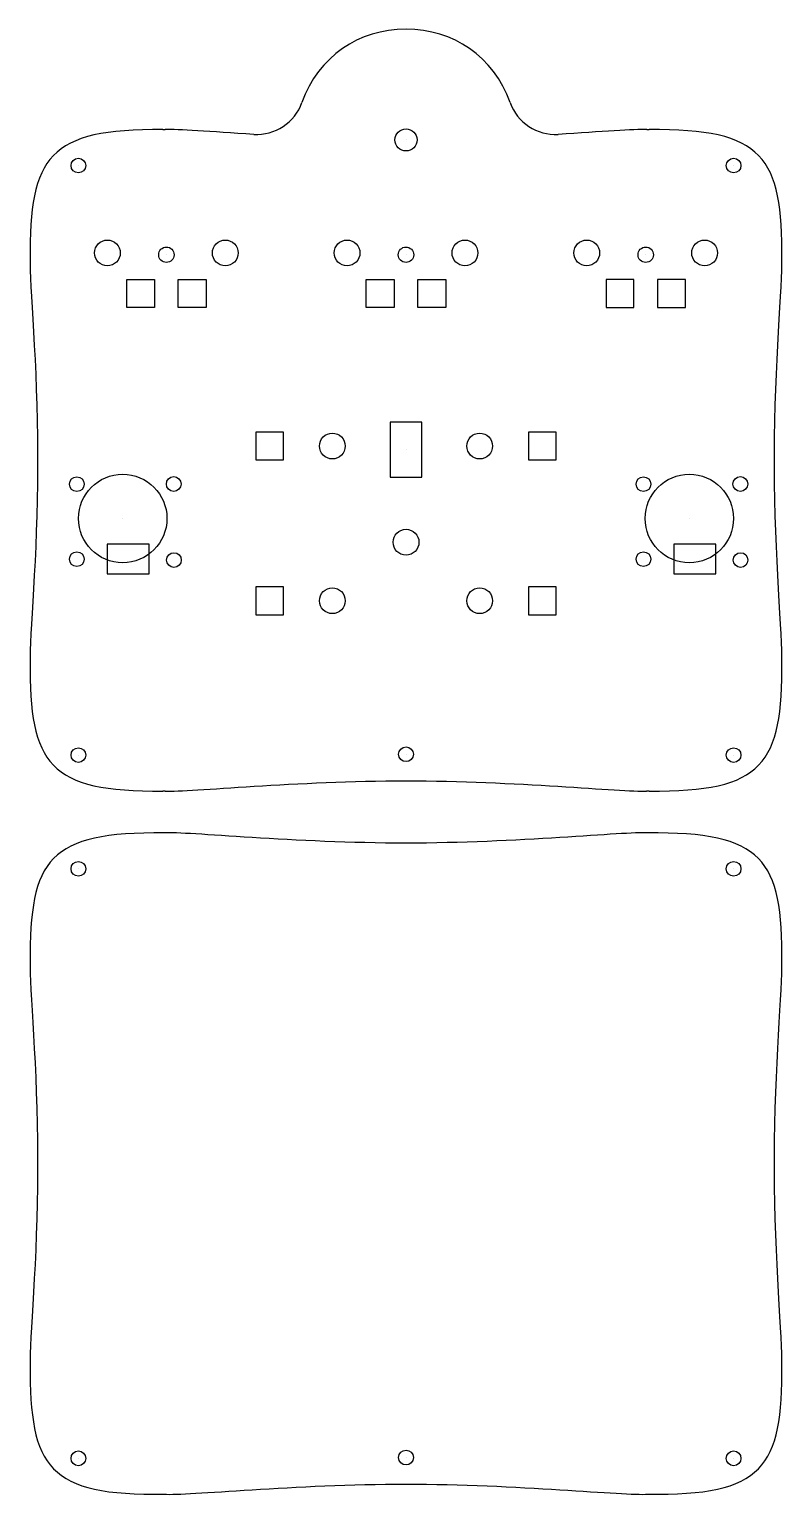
# Model space of a CAD drawing. Extents: x 1.5 to 9.5, y -12.1 to 3.6.
import ezdxf

# ---------------------------------------------------------------- set-up
doc = ezdxf.new("R2010")
doc.units = 0
doc.layers.add('LAYER_1', color=7, linetype='CONTINUOUS')

# ---------------------------------------------------------------- blocks, each defined once
blk = doc.blocks.new('BLOCK_2')
at = {"layer": 'LAYER_1', "color": 7}
blk.add_open_spline([(5.62, 2.391), (5.62, 2.456), (5.567, 2.509), (5.502, 2.509), (5.437, 2.509), (5.384, 2.456), (5.384, 2.391), (5.384, 2.326), (5.437, 2.273), (5.502, 2.273), (5.567, 2.273), (5.62, 2.326), (5.62, 2.391), (5.62, 2.391), (5.62, 2.391), (5.62, 2.391)], degree=3, knots=[0, 0, 0, 0, 1, 1, 1, 2, 2, 2, 3, 3, 3, 4, 4, 4, 5, 5, 5, 5], dxfattribs=at)
blk = doc.blocks.new('BLOCK_3')
at = {"layer": 'LAYER_1', "color": 7}
blk.add_lwpolyline([(5.502, 2.391), (5.502, 2.391)], dxfattribs=at)
blk = doc.blocks.new('BLOCK_4')
at = {"layer": 'LAYER_1', "color": 7}
blk.add_lwpolyline([(8.529, -1.654), (8.529, -1.654)], dxfattribs=at)
blk = doc.blocks.new('BLOCK_5')
at = {"layer": 'LAYER_1', "color": 7}
blk.add_lwpolyline([(2.475, -1.654), (2.475, -1.654)], dxfattribs=at)
blk = doc.blocks.new('BLOCK_6')
at = {"layer": 'LAYER_1', "color": 7}
blk.add_lwpolyline([(5.502, -0.919), (5.502, -0.919)], dxfattribs=at)
blk = doc.blocks.new('BLOCK_7')
at = {"layer": 'LAYER_1', "color": 7}
blk.add_open_spline([(3.875, 2.45), (4.103, 2.436), (4.313, 2.574), (4.39, 2.789)], degree=3, dxfattribs=at)
blk = doc.blocks.new('BLOCK_8')
at = {"layer": 'LAYER_1', "color": 7}
blk.add_open_spline([(3.875, 2.45), (3.411, 2.479), (3.059, 2.506), (2.93, 2.5)], degree=3, dxfattribs=at)
blk = doc.blocks.new('BLOCK_9')
at = {"layer": 'LAYER_1', "color": 7}
blk.add_open_spline([(2.904, 2.5), (2.913, 2.5), (2.921, 2.5), (2.93, 2.5)], degree=3, dxfattribs=at)
blk = doc.blocks.new('BLOCK_10')
at = {"layer": 'LAYER_1', "color": 7}
blk.add_open_spline([(2.904, 2.5), (1.683, 2.512), (1.477, 2.214), (1.486, 1.109)], degree=3, dxfattribs=at)
blk = doc.blocks.new('BLOCK_11')
at = {"layer": 'LAYER_1', "color": 7}
blk.add_open_spline([(1.486, 1.109), (1.477, 0.886), (1.565, -0.034), (1.565, -0.954), (1.565, -0.98), (1.565, -1.007), (1.565, -1.033)], degree=3, knots=[0, 0, 0, 0, 1, 1, 1, 2, 2, 2, 2], dxfattribs=at)
blk = doc.blocks.new('BLOCK_12')
at = {"layer": 'LAYER_1', "color": 7}
blk.add_open_spline([(1.565, -1.033), (1.565, -1.059), (1.565, -1.085), (1.565, -1.112), (1.565, -2.032), (1.477, -2.952), (1.486, -3.175)], degree=3, knots=[0, 0, 0, 0, 1, 1, 1, 2, 2, 2, 2], dxfattribs=at)
blk = doc.blocks.new('BLOCK_13')
at = {"layer": 'LAYER_1', "color": 7}
blk.add_open_spline([(1.486, -3.175), (1.477, -4.28), (1.683, -4.578), (2.904, -4.566)], degree=3, dxfattribs=at)
blk = doc.blocks.new('BLOCK_14')
at = {"layer": 'LAYER_1', "color": 7}
blk.add_open_spline([(2.93, -4.566), (2.921, -4.566), (2.913, -4.566), (2.904, -4.566)], degree=3, dxfattribs=at)
blk = doc.blocks.new('BLOCK_15')
at = {"layer": 'LAYER_1', "color": 7}
blk.add_open_spline([(2.93, -4.566), (3.188, -4.577), (4.345, -4.457), (5.502, -4.457), (6.659, -4.457), (7.815, -4.577), (8.073, -4.566)], degree=3, knots=[0, 0, 0, 0, 1, 1, 1, 2, 2, 2, 2], dxfattribs=at)
blk = doc.blocks.new('BLOCK_16')
at = {"layer": 'LAYER_1', "color": 7}
blk.add_open_spline([(8.1, -4.566), (8.091, -4.566), (8.082, -4.566), (8.073, -4.566)], degree=3, dxfattribs=at)
blk = doc.blocks.new('BLOCK_17')
at = {"layer": 'LAYER_1', "color": 7}
blk.add_open_spline([(8.1, -4.566), (9.321, -4.578), (9.527, -4.28), (9.518, -3.175)], degree=3, dxfattribs=at)
blk = doc.blocks.new('BLOCK_18')
at = {"layer": 'LAYER_1', "color": 7}
blk.add_open_spline([(9.518, -3.175), (9.527, -2.952), (9.439, -2.032), (9.439, -1.112), (9.439, -1.085), (9.439, -1.059), (9.439, -1.033)], degree=3, knots=[0, 0, 0, 0, 1, 1, 1, 2, 2, 2, 2], dxfattribs=at)
blk = doc.blocks.new('BLOCK_19')
at = {"layer": 'LAYER_1', "color": 7}
blk.add_open_spline([(9.439, -1.033), (9.439, -1.007), (9.439, -0.98), (9.439, -0.954), (9.439, -0.034), (9.527, 0.886), (9.518, 1.109)], degree=3, knots=[0, 0, 0, 0, 1, 1, 1, 2, 2, 2, 2], dxfattribs=at)
blk = doc.blocks.new('BLOCK_20')
at = {"layer": 'LAYER_1', "color": 7}
blk.add_open_spline([(9.518, 1.109), (9.527, 2.214), (9.321, 2.512), (8.1, 2.5)], degree=3, dxfattribs=at)
blk = doc.blocks.new('BLOCK_21')
at = {"layer": 'LAYER_1', "color": 7}
blk.add_open_spline([(8.074, 2.5), (8.082, 2.5), (8.091, 2.5), (8.1, 2.5)], degree=3, dxfattribs=at)
blk = doc.blocks.new('BLOCK_22')
at = {"layer": 'LAYER_1', "color": 7}
blk.add_open_spline([(8.074, 2.5), (7.945, 2.506), (7.593, 2.479), (7.128, 2.45)], degree=3, dxfattribs=at)
blk = doc.blocks.new('BLOCK_23')
at = {"layer": 'LAYER_1', "color": 7}
blk.add_open_spline([(6.614, 2.789), (6.691, 2.574), (6.9, 2.436), (7.128, 2.45)], degree=3, dxfattribs=at)
blk = doc.blocks.new('BLOCK_24')
at = {"layer": 'LAYER_1', "color": 7}
blk.add_open_spline([(6.614, 2.789), (6.437, 3.284), (6.008, 3.572), (5.502, 3.572), (4.996, 3.572), (4.567, 3.284), (4.39, 2.789)], degree=3, knots=[0, 0, 0, 0, 1, 1, 1, 2, 2, 2, 2], dxfattribs=at)
blk = doc.blocks.new('BLOCK_25')
at = {"layer": 'LAYER_1', "color": 7}
blk.add_open_spline([(5.581, -11.687), (5.581, -11.643), (5.545, -11.608), (5.502, -11.608), (5.458, -11.608), (5.423, -11.643), (5.423, -11.687), (5.423, -11.73), (5.458, -11.766), (5.502, -11.766), (5.545, -11.766), (5.581, -11.73), (5.581, -11.687), (5.581, -11.687), (5.581, -11.687), (5.581, -11.687)], degree=3, knots=[0, 0, 0, 0, 1, 1, 1, 2, 2, 2, 3, 3, 3, 4, 4, 4, 5, 5, 5, 5], dxfattribs=at)
blk = doc.blocks.new('BLOCK_26')
at = {"layer": 'LAYER_1', "color": 7}
blk.add_open_spline([(2.08, -11.696), (2.08, -11.653), (2.045, -11.617), (2.001, -11.617), (1.958, -11.617), (1.923, -11.653), (1.923, -11.696), (1.923, -11.74), (1.958, -11.775), (2.001, -11.775), (2.045, -11.775), (2.08, -11.74), (2.08, -11.696), (2.08, -11.696), (2.08, -11.696), (2.08, -11.696)], degree=3, knots=[0, 0, 0, 0, 1, 1, 1, 2, 2, 2, 3, 3, 3, 4, 4, 4, 5, 5, 5, 5], dxfattribs=at)
blk = doc.blocks.new('BLOCK_27')
at = {"layer": 'LAYER_1', "color": 7}
blk.add_open_spline([(9.081, -11.696), (9.081, -11.653), (9.046, -11.617), (9.002, -11.617), (8.959, -11.617), (8.924, -11.653), (8.924, -11.696), (8.924, -11.74), (8.959, -11.775), (9.002, -11.775), (9.046, -11.775), (9.081, -11.74), (9.081, -11.696), (9.081, -11.696), (9.081, -11.696), (9.081, -11.696)], degree=3, knots=[0, 0, 0, 0, 1, 1, 1, 2, 2, 2, 3, 3, 3, 4, 4, 4, 5, 5, 5, 5], dxfattribs=at)
blk = doc.blocks.new('BLOCK_28')
at = {"layer": 'LAYER_1', "color": 7}
blk.add_open_spline([(9.081, -5.397), (9.081, -5.354), (9.046, -5.319), (9.002, -5.319), (8.959, -5.319), (8.924, -5.354), (8.924, -5.397), (8.924, -5.441), (8.959, -5.476), (9.002, -5.476), (9.046, -5.476), (9.081, -5.441), (9.081, -5.397), (9.081, -5.397), (9.081, -5.397), (9.081, -5.397)], degree=3, knots=[0, 0, 0, 0, 1, 1, 1, 2, 2, 2, 3, 3, 3, 4, 4, 4, 5, 5, 5, 5], dxfattribs=at)
blk = doc.blocks.new('BLOCK_29')
at = {"layer": 'LAYER_1', "color": 7}
blk.add_open_spline([(2.08, -5.397), (2.08, -5.354), (2.045, -5.319), (2.001, -5.319), (1.958, -5.319), (1.923, -5.354), (1.923, -5.397), (1.923, -5.441), (1.958, -5.476), (2.001, -5.476), (2.045, -5.476), (2.08, -5.441), (2.08, -5.397), (2.08, -5.397), (2.08, -5.397), (2.08, -5.397)], degree=3, knots=[0, 0, 0, 0, 1, 1, 1, 2, 2, 2, 3, 3, 3, 4, 4, 4, 5, 5, 5, 5], dxfattribs=at)
blk = doc.blocks.new('BLOCK_30')
at = {"layer": 'LAYER_1', "color": 7}
blk.add_open_spline([(5.502, -5.123), (4.328, -5.123), (3.154, -4.999), (2.919, -5.014), (1.685, -4.999), (1.477, -5.292), (1.486, -6.404), (1.477, -6.627), (1.565, -7.548), (1.565, -8.468), (1.565, -8.494), (1.565, -8.521), (1.565, -8.547)], degree=3, knots=[0, 0, 0, 0, 1, 1, 1, 2, 2, 2, 3, 3, 3, 4, 4, 4, 4], dxfattribs=at)
blk = doc.blocks.new('BLOCK_31')
at = {"layer": 'LAYER_1', "color": 7}
blk.add_open_spline([(1.565, -8.547), (1.565, -8.573), (1.565, -8.599), (1.565, -8.625), (1.565, -9.546), (1.477, -10.466), (1.486, -10.689), (1.477, -11.801), (1.685, -12.095), (2.919, -12.079), (3.154, -12.095), (4.328, -11.971), (5.502, -11.971)], degree=3, knots=[0, 0, 0, 0, 1, 1, 1, 2, 2, 2, 3, 3, 3, 4, 4, 4, 4], dxfattribs=at)
blk = doc.blocks.new('BLOCK_32')
at = {"layer": 'LAYER_1', "color": 7}
blk.add_open_spline([(5.502, -11.971), (6.676, -11.971), (7.85, -12.095), (8.084, -12.079), (9.318, -12.095), (9.527, -11.801), (9.518, -10.689), (9.527, -10.466), (9.439, -9.546), (9.439, -8.625), (9.439, -8.599), (9.439, -8.573), (9.439, -8.547)], degree=3, knots=[0, 0, 0, 0, 1, 1, 1, 2, 2, 2, 3, 3, 3, 4, 4, 4, 4], dxfattribs=at)
blk = doc.blocks.new('BLOCK_33')
at = {"layer": 'LAYER_1', "color": 7}
blk.add_open_spline([(9.439, -8.547), (9.439, -8.521), (9.439, -8.494), (9.439, -8.468), (9.439, -7.548), (9.527, -6.627), (9.518, -6.404), (9.527, -5.292), (9.318, -4.999), (8.084, -5.014), (7.85, -4.999), (6.676, -5.123), (5.502, -5.123)], degree=3, knots=[0, 0, 0, 0, 1, 1, 1, 2, 2, 2, 3, 3, 3, 4, 4, 4, 4], dxfattribs=at)
blk = doc.blocks.new('BLOCK_34')
at = {"layer": 'LAYER_1', "color": 7}
blk.add_open_spline([(2.08, 2.116), (2.08, 2.16), (2.045, 2.195), (2.001, 2.195), (1.958, 2.195), (1.923, 2.16), (1.923, 2.116), (1.923, 2.073), (1.958, 2.038), (2.001, 2.038), (2.045, 2.038), (2.08, 2.073), (2.08, 2.116), (2.08, 2.116), (2.08, 2.116), (2.08, 2.116)], degree=3, knots=[0, 0, 0, 0, 1, 1, 1, 2, 2, 2, 3, 3, 3, 4, 4, 4, 5, 5, 5, 5], dxfattribs=at)
blk = doc.blocks.new('BLOCK_35')
at = {"layer": 'LAYER_1', "color": 7}
blk.add_open_spline([(9.081, 2.116), (9.081, 2.16), (9.046, 2.195), (9.002, 2.195), (8.959, 2.195), (8.924, 2.16), (8.924, 2.116), (8.924, 2.073), (8.959, 2.038), (9.002, 2.038), (9.046, 2.038), (9.081, 2.073), (9.081, 2.116), (9.081, 2.116), (9.081, 2.116), (9.081, 2.116)], degree=3, knots=[0, 0, 0, 0, 1, 1, 1, 2, 2, 2, 3, 3, 3, 4, 4, 4, 5, 5, 5, 5], dxfattribs=at)
blk = doc.blocks.new('BLOCK_36')
at = {"layer": 'LAYER_1', "color": 7}
blk.add_open_spline([(9.081, -4.182), (9.081, -4.139), (9.046, -4.104), (9.002, -4.104), (8.959, -4.104), (8.924, -4.139), (8.924, -4.182), (8.924, -4.226), (8.959, -4.261), (9.002, -4.261), (9.046, -4.261), (9.081, -4.226), (9.081, -4.182), (9.081, -4.182), (9.081, -4.182), (9.081, -4.182)], degree=3, knots=[0, 0, 0, 0, 1, 1, 1, 2, 2, 2, 3, 3, 3, 4, 4, 4, 5, 5, 5, 5], dxfattribs=at)
blk = doc.blocks.new('BLOCK_37')
at = {"layer": 'LAYER_1', "color": 7}
blk.add_open_spline([(2.08, -4.182), (2.08, -4.139), (2.045, -4.104), (2.001, -4.104), (1.958, -4.104), (1.923, -4.139), (1.923, -4.182), (1.923, -4.226), (1.958, -4.261), (2.001, -4.261), (2.045, -4.261), (2.08, -4.226), (2.08, -4.182), (2.08, -4.182), (2.08, -4.182), (2.08, -4.182)], degree=3, knots=[0, 0, 0, 0, 1, 1, 1, 2, 2, 2, 3, 3, 3, 4, 4, 4, 5, 5, 5, 5], dxfattribs=at)
blk = doc.blocks.new('BLOCK_38')
at = {"layer": 'LAYER_1', "color": 7}
blk.add_open_spline([(5.581, -4.173), (5.581, -4.13), (5.545, -4.094), (5.502, -4.094), (5.458, -4.094), (5.423, -4.13), (5.423, -4.173), (5.423, -4.217), (5.458, -4.252), (5.502, -4.252), (5.545, -4.252), (5.581, -4.217), (5.581, -4.173), (5.581, -4.173), (5.581, -4.173), (5.581, -4.173)], degree=3, knots=[0, 0, 0, 0, 1, 1, 1, 2, 2, 2, 3, 3, 3, 4, 4, 4, 5, 5, 5, 5], dxfattribs=at)
blk = doc.blocks.new('BLOCK_39')
at = {"layer": 'LAYER_1', "color": 7}
blk.add_lwpolyline([(5.502, -11.687), (5.502, -11.687)], dxfattribs=at)
blk = doc.blocks.new('BLOCK_40')
at = {"layer": 'LAYER_1', "color": 7}
blk.add_lwpolyline([(2.001, -11.696), (2.001, -11.696)], dxfattribs=at)
blk = doc.blocks.new('BLOCK_41')
at = {"layer": 'LAYER_1', "color": 7}
blk.add_lwpolyline([(9.002, -11.696), (9.002, -11.696)], dxfattribs=at)
blk = doc.blocks.new('BLOCK_42')
at = {"layer": 'LAYER_1', "color": 7}
blk.add_lwpolyline([(9.002, -5.397), (9.002, -5.397)], dxfattribs=at)
blk = doc.blocks.new('BLOCK_43')
at = {"layer": 'LAYER_1', "color": 7}
blk.add_lwpolyline([(2.001, -5.397), (2.001, -5.397)], dxfattribs=at)
blk = doc.blocks.new('BLOCK_44')
at = {"layer": 'LAYER_1', "color": 7}
blk.add_lwpolyline([(2.001, 2.116), (2.001, 2.116)], dxfattribs=at)
blk = doc.blocks.new('BLOCK_45')
at = {"layer": 'LAYER_1', "color": 7}
blk.add_lwpolyline([(9.002, 2.116), (9.002, 2.116)], dxfattribs=at)
blk = doc.blocks.new('BLOCK_46')
at = {"layer": 'LAYER_1', "color": 7}
blk.add_lwpolyline([(9.002, -4.182), (9.002, -4.182)], dxfattribs=at)
blk = doc.blocks.new('BLOCK_47')
at = {"layer": 'LAYER_1', "color": 7}
blk.add_lwpolyline([(2.001, -4.182), (2.001, -4.182)], dxfattribs=at)
blk = doc.blocks.new('BLOCK_48')
at = {"layer": 'LAYER_1', "color": 7}
blk.add_lwpolyline([(5.502, -4.173), (5.502, -4.173)], dxfattribs=at)
blk = doc.blocks.new('BLOCK_49')
at = {"layer": 'LAYER_1', "color": 7}
blk.add_lwpolyline([(7.639, 0.601), (7.936, 0.601), (7.936, 0.899), (7.639, 0.899), (7.639, 0.601)], dxfattribs=at)
blk = doc.blocks.new('BLOCK_50')
at = {"layer": 'LAYER_1', "color": 7}
blk.add_lwpolyline([(8.19, 0.601), (8.487, 0.601), (8.487, 0.899), (8.19, 0.899), (8.19, 0.601)], dxfattribs=at)
blk = doc.blocks.new('BLOCK_51')
at = {"layer": 'LAYER_1', "color": 7}
blk.add_open_spline([(8.146, 1.163), (8.146, 1.209), (8.109, 1.246), (8.063, 1.246), (8.017, 1.246), (7.981, 1.209), (7.981, 1.163), (7.981, 1.118), (8.017, 1.081), (8.063, 1.081), (8.109, 1.081), (8.146, 1.118), (8.146, 1.163), (8.146, 1.163), (8.146, 1.163), (8.146, 1.163)], degree=3, knots=[0, 0, 0, 0, 1, 1, 1, 2, 2, 2, 3, 3, 3, 4, 4, 4, 5, 5, 5, 5], dxfattribs=at)
blk = doc.blocks.new('BLOCK_52')
at = {"layer": 'LAYER_1', "color": 7}
blk.add_open_spline([(8.831, 1.183), (8.831, 1.259), (8.769, 1.321), (8.693, 1.321), (8.617, 1.321), (8.555, 1.259), (8.555, 1.183), (8.555, 1.107), (8.617, 1.045), (8.693, 1.045), (8.769, 1.045), (8.831, 1.107), (8.831, 1.183), (8.831, 1.183), (8.831, 1.183), (8.831, 1.183)], degree=3, knots=[0, 0, 0, 0, 1, 1, 1, 2, 2, 2, 3, 3, 3, 4, 4, 4, 5, 5, 5, 5], dxfattribs=at)
blk = doc.blocks.new('BLOCK_53')
at = {"layer": 'LAYER_1', "color": 7}
blk.add_open_spline([(7.571, 1.183), (7.571, 1.259), (7.509, 1.321), (7.433, 1.321), (7.357, 1.321), (7.295, 1.259), (7.295, 1.183), (7.295, 1.107), (7.357, 1.045), (7.433, 1.045), (7.509, 1.045), (7.571, 1.107), (7.571, 1.183), (7.571, 1.183), (7.571, 1.183), (7.571, 1.183)], degree=3, knots=[0, 0, 0, 0, 1, 1, 1, 2, 2, 2, 3, 3, 3, 4, 4, 4, 5, 5, 5, 5], dxfattribs=at)
blk = doc.blocks.new('BLOCK_54')
at = {"layer": 'LAYER_1', "color": 7}
blk.add_open_spline([(3.709, 1.183), (3.709, 1.259), (3.647, 1.321), (3.571, 1.321), (3.495, 1.321), (3.433, 1.259), (3.433, 1.183), (3.433, 1.107), (3.495, 1.045), (3.571, 1.045), (3.647, 1.045), (3.709, 1.107), (3.709, 1.183), (3.709, 1.183), (3.709, 1.183), (3.709, 1.183)], degree=3, knots=[0, 0, 0, 0, 1, 1, 1, 2, 2, 2, 3, 3, 3, 4, 4, 4, 5, 5, 5, 5], dxfattribs=at)
blk = doc.blocks.new('BLOCK_55')
at = {"layer": 'LAYER_1', "color": 7}
blk.add_open_spline([(2.449, 1.183), (2.449, 1.259), (2.387, 1.321), (2.311, 1.321), (2.235, 1.321), (2.173, 1.259), (2.173, 1.183), (2.173, 1.107), (2.235, 1.045), (2.311, 1.045), (2.387, 1.045), (2.449, 1.107), (2.449, 1.183), (2.449, 1.183), (2.449, 1.183), (2.449, 1.183)], degree=3, knots=[0, 0, 0, 0, 1, 1, 1, 2, 2, 2, 3, 3, 3, 4, 4, 4, 5, 5, 5, 5], dxfattribs=at)
blk = doc.blocks.new('BLOCK_56')
at = {"layer": 'LAYER_1', "color": 7}
blk.add_open_spline([(3.024, 1.163), (3.024, 1.209), (2.987, 1.246), (2.941, 1.246), (2.896, 1.246), (2.859, 1.209), (2.859, 1.163), (2.859, 1.118), (2.896, 1.081), (2.941, 1.081), (2.987, 1.081), (3.024, 1.118), (3.024, 1.163), (3.024, 1.163), (3.024, 1.163), (3.024, 1.163)], degree=3, knots=[0, 0, 0, 0, 1, 1, 1, 2, 2, 2, 3, 3, 3, 4, 4, 4, 5, 5, 5, 5], dxfattribs=at)
blk = doc.blocks.new('BLOCK_57')
at = {"layer": 'LAYER_1', "color": 7}
blk.add_lwpolyline([(2.814, 0.601), (2.517, 0.601), (2.517, 0.899), (2.814, 0.899), (2.814, 0.601)], dxfattribs=at)
blk = doc.blocks.new('BLOCK_58')
at = {"layer": 'LAYER_1', "color": 7}
blk.add_lwpolyline([(3.366, 0.601), (3.068, 0.601), (3.068, 0.899), (3.366, 0.899), (3.366, 0.601)], dxfattribs=at)
blk = doc.blocks.new('BLOCK_59')
at = {"layer": 'LAYER_1', "color": 7}
blk.add_lwpolyline([(5.375, 0.601), (5.077, 0.601), (5.077, 0.899), (5.375, 0.899), (5.375, 0.601)], dxfattribs=at)
blk = doc.blocks.new('BLOCK_60')
at = {"layer": 'LAYER_1', "color": 7}
blk.add_open_spline([(6.27, 1.183), (6.27, 1.259), (6.208, 1.321), (6.132, 1.321), (6.056, 1.321), (5.994, 1.259), (5.994, 1.183), (5.994, 1.107), (6.056, 1.045), (6.132, 1.045), (6.208, 1.045), (6.27, 1.107), (6.27, 1.183), (6.27, 1.183), (6.27, 1.183), (6.27, 1.183)], degree=3, knots=[0, 0, 0, 0, 1, 1, 1, 2, 2, 2, 3, 3, 3, 4, 4, 4, 5, 5, 5, 5], dxfattribs=at)
blk = doc.blocks.new('BLOCK_61')
at = {"layer": 'LAYER_1', "color": 7}
blk.add_open_spline([(5.01, 1.183), (5.01, 1.259), (4.948, 1.321), (4.872, 1.321), (4.796, 1.321), (4.734, 1.259), (4.734, 1.183), (4.734, 1.107), (4.796, 1.045), (4.872, 1.045), (4.948, 1.045), (5.01, 1.107), (5.01, 1.183), (5.01, 1.183), (5.01, 1.183), (5.01, 1.183)], degree=3, knots=[0, 0, 0, 0, 1, 1, 1, 2, 2, 2, 3, 3, 3, 4, 4, 4, 5, 5, 5, 5], dxfattribs=at)
blk = doc.blocks.new('BLOCK_62')
at = {"layer": 'LAYER_1', "color": 7}
blk.add_open_spline([(5.584, 1.163), (5.584, 1.209), (5.547, 1.246), (5.502, 1.246), (5.456, 1.246), (5.419, 1.209), (5.419, 1.163), (5.419, 1.118), (5.456, 1.081), (5.502, 1.081), (5.547, 1.081), (5.584, 1.118), (5.584, 1.163), (5.584, 1.163), (5.584, 1.163), (5.584, 1.163)], degree=3, knots=[0, 0, 0, 0, 1, 1, 1, 2, 2, 2, 3, 3, 3, 4, 4, 4, 5, 5, 5, 5], dxfattribs=at)
blk = doc.blocks.new('BLOCK_63')
at = {"layer": 'LAYER_1', "color": 7}
blk.add_lwpolyline([(5.926, 0.601), (5.629, 0.601), (5.629, 0.899), (5.926, 0.899), (5.926, 0.601)], dxfattribs=at)
blk = doc.blocks.new('BLOCK_64')
at = {"layer": 'LAYER_1', "color": 7}
blk.add_lwpolyline([(8.063, 1.163), (8.063, 1.163)], dxfattribs=at)
blk = doc.blocks.new('BLOCK_65')
at = {"layer": 'LAYER_1', "color": 7}
blk.add_lwpolyline([(2.941, 1.163), (2.941, 1.163)], dxfattribs=at)
blk = doc.blocks.new('BLOCK_66')
at = {"layer": 'LAYER_1', "color": 7}
blk.add_lwpolyline([(5.502, 1.163), (5.502, 1.163)], dxfattribs=at)
blk = doc.blocks.new('BLOCK_67')
at = {"layer": 'LAYER_1', "color": 7}
blk.add_lwpolyline([(3.897, -2.682), (4.194, -2.682), (4.194, -2.385), (3.897, -2.385), (3.897, -2.682)], dxfattribs=at)
blk = doc.blocks.new('BLOCK_68')
at = {"layer": 'LAYER_1', "color": 7}
blk.add_lwpolyline([(6.81, -2.682), (7.108, -2.682), (7.108, -2.385), (6.81, -2.385), (6.81, -2.682)], dxfattribs=at)
blk = doc.blocks.new('BLOCK_69')
at = {"layer": 'LAYER_1', "color": 7}
blk.add_lwpolyline([(6.81, -1.029), (7.108, -1.029), (7.108, -0.731), (6.81, -0.731), (6.81, -1.029)], dxfattribs=at)
blk = doc.blocks.new('BLOCK_70')
at = {"layer": 'LAYER_1', "color": 7}
blk.add_lwpolyline([(3.897, -1.029), (4.194, -1.029), (4.194, -0.731), (3.897, -0.731), (3.897, -1.029)], dxfattribs=at)
blk = doc.blocks.new('BLOCK_71')
at = {"layer": 'LAYER_1', "color": 7}
blk.add_open_spline([(5.64, -1.908), (5.64, -1.832), (5.578, -1.77), (5.502, -1.77), (5.426, -1.77), (5.364, -1.832), (5.364, -1.908), (5.364, -1.984), (5.426, -2.046), (5.502, -2.046), (5.578, -2.046), (5.64, -1.984), (5.64, -1.908), (5.64, -1.908), (5.64, -1.908), (5.64, -1.908)], degree=3, knots=[0, 0, 0, 0, 1, 1, 1, 2, 2, 2, 3, 3, 3, 4, 4, 4, 5, 5, 5, 5], dxfattribs=at)
blk = doc.blocks.new('BLOCK_72')
at = {"layer": 'LAYER_1', "color": 7}
blk.add_open_spline([(4.852, -0.88), (4.852, -0.804), (4.791, -0.742), (4.715, -0.742), (4.639, -0.742), (4.577, -0.804), (4.577, -0.88), (4.577, -0.956), (4.639, -1.018), (4.715, -1.018), (4.791, -1.018), (4.852, -0.956), (4.852, -0.88), (4.852, -0.88), (4.852, -0.88), (4.852, -0.88)], degree=3, knots=[0, 0, 0, 0, 1, 1, 1, 2, 2, 2, 3, 3, 3, 4, 4, 4, 5, 5, 5, 5], dxfattribs=at)
blk = doc.blocks.new('BLOCK_73')
at = {"layer": 'LAYER_1', "color": 7}
blk.add_open_spline([(6.427, -0.88), (6.427, -0.804), (6.366, -0.742), (6.289, -0.742), (6.213, -0.742), (6.152, -0.804), (6.152, -0.88), (6.152, -0.956), (6.213, -1.018), (6.289, -1.018), (6.366, -1.018), (6.427, -0.956), (6.427, -0.88), (6.427, -0.88), (6.427, -0.88), (6.427, -0.88)], degree=3, knots=[0, 0, 0, 0, 1, 1, 1, 2, 2, 2, 3, 3, 3, 4, 4, 4, 5, 5, 5, 5], dxfattribs=at)
blk = doc.blocks.new('BLOCK_74')
at = {"layer": 'LAYER_1', "color": 7}
blk.add_open_spline([(6.427, -2.533), (6.427, -2.457), (6.366, -2.396), (6.289, -2.396), (6.213, -2.396), (6.152, -2.457), (6.152, -2.533), (6.152, -2.61), (6.213, -2.671), (6.289, -2.671), (6.366, -2.671), (6.427, -2.61), (6.427, -2.533), (6.427, -2.533), (6.427, -2.533), (6.427, -2.533)], degree=3, knots=[0, 0, 0, 0, 1, 1, 1, 2, 2, 2, 3, 3, 3, 4, 4, 4, 5, 5, 5, 5], dxfattribs=at)
blk = doc.blocks.new('BLOCK_75')
at = {"layer": 'LAYER_1', "color": 7}
blk.add_open_spline([(4.852, -2.533), (4.852, -2.457), (4.791, -2.396), (4.715, -2.396), (4.639, -2.396), (4.577, -2.457), (4.577, -2.533), (4.577, -2.61), (4.639, -2.671), (4.715, -2.671), (4.791, -2.671), (4.852, -2.61), (4.852, -2.533), (4.852, -2.533), (4.852, -2.533), (4.852, -2.533)], degree=3, knots=[0, 0, 0, 0, 1, 1, 1, 2, 2, 2, 3, 3, 3, 4, 4, 4, 5, 5, 5, 5], dxfattribs=at)
blk = doc.blocks.new('BLOCK_76')
at = {"layer": 'LAYER_1', "color": 7}
blk.add_lwpolyline([(5.332, -1.213), (5.672, -1.213), (5.672, -0.626), (5.332, -0.626), (5.332, -1.213)], dxfattribs=at)
blk = doc.blocks.new('BLOCK_77')
at = {"layer": 'LAYER_1', "color": 7}
blk.add_open_spline([(2.063, -1.287), (2.063, -1.244), (2.028, -1.209), (1.985, -1.209), (1.941, -1.209), (1.906, -1.244), (1.906, -1.287), (1.906, -1.331), (1.941, -1.366), (1.985, -1.366), (2.028, -1.366), (2.063, -1.331), (2.063, -1.287), (2.063, -1.287), (2.063, -1.287), (2.063, -1.287)], degree=3, knots=[0, 0, 0, 0, 1, 1, 1, 2, 2, 2, 3, 3, 3, 4, 4, 4, 5, 5, 5, 5], dxfattribs=at)
blk = doc.blocks.new('BLOCK_78')
at = {"layer": 'LAYER_1', "color": 7}
blk.add_open_spline([(2.063, -2.089), (2.063, -2.045), (2.028, -2.01), (1.985, -2.01), (1.941, -2.01), (1.906, -2.045), (1.906, -2.089), (1.906, -2.132), (1.941, -2.167), (1.985, -2.167), (2.028, -2.167), (2.063, -2.132), (2.063, -2.089), (2.063, -2.089), (2.063, -2.089), (2.063, -2.089)], degree=3, knots=[0, 0, 0, 0, 1, 1, 1, 2, 2, 2, 3, 3, 3, 4, 4, 4, 5, 5, 5, 5], dxfattribs=at)
blk = doc.blocks.new('BLOCK_79')
at = {"layer": 'LAYER_1', "color": 7}
blk.add_open_spline([(3.101, -2.098), (3.101, -2.055), (3.065, -2.02), (3.022, -2.02), (2.978, -2.02), (2.943, -2.055), (2.943, -2.098), (2.943, -2.142), (2.978, -2.177), (3.022, -2.177), (3.065, -2.177), (3.101, -2.142), (3.101, -2.098), (3.101, -2.098), (3.101, -2.098), (3.101, -2.098)], degree=3, knots=[0, 0, 0, 0, 1, 1, 1, 2, 2, 2, 3, 3, 3, 4, 4, 4, 5, 5, 5, 5], dxfattribs=at)
blk = doc.blocks.new('BLOCK_80')
at = {"layer": 'LAYER_1', "color": 7}
blk.add_open_spline([(3.099, -1.286), (3.099, -1.242), (3.063, -1.207), (3.02, -1.207), (2.976, -1.207), (2.941, -1.242), (2.941, -1.286), (2.941, -1.329), (2.976, -1.365), (3.02, -1.365), (3.063, -1.365), (3.099, -1.329), (3.099, -1.286), (3.099, -1.286), (3.099, -1.286), (3.099, -1.286)], degree=3, knots=[0, 0, 0, 0, 1, 1, 1, 2, 2, 2, 3, 3, 3, 4, 4, 4, 5, 5, 5, 5], dxfattribs=at)
blk = doc.blocks.new('BLOCK_81')
at = {"layer": 'LAYER_1', "color": 7}
blk.add_open_spline([(2.947, -1.654), (2.947, -1.394), (2.736, -1.182), (2.475, -1.182), (2.214, -1.182), (2.002, -1.394), (2.002, -1.654), (2.002, -1.915), (2.214, -2.127), (2.475, -2.127), (2.736, -2.127), (2.947, -1.915), (2.947, -1.654), (2.947, -1.654), (2.947, -1.654), (2.947, -1.654)], degree=3, knots=[0, 0, 0, 0, 1, 1, 1, 2, 2, 2, 3, 3, 3, 4, 4, 4, 5, 5, 5, 5], dxfattribs=at)
blk = doc.blocks.new('BLOCK_82')
at = {"layer": 'LAYER_1', "color": 7}
blk.add_lwpolyline([(2.31, -2.246), (2.757, -2.246), (2.757, -1.927), (2.31, -1.927), (2.31, -2.246)], dxfattribs=at)
blk = doc.blocks.new('BLOCK_83')
at = {"layer": 'LAYER_1', "color": 7}
blk.add_open_spline([(8.118, -1.287), (8.118, -1.244), (8.083, -1.209), (8.039, -1.209), (7.996, -1.209), (7.961, -1.244), (7.961, -1.287), (7.961, -1.331), (7.996, -1.366), (8.039, -1.366), (8.083, -1.366), (8.118, -1.331), (8.118, -1.287), (8.118, -1.287), (8.118, -1.287), (8.118, -1.287)], degree=3, knots=[0, 0, 0, 0, 1, 1, 1, 2, 2, 2, 3, 3, 3, 4, 4, 4, 5, 5, 5, 5], dxfattribs=at)
blk = doc.blocks.new('BLOCK_84')
at = {"layer": 'LAYER_1', "color": 7}
blk.add_open_spline([(8.118, -2.089), (8.118, -2.045), (8.083, -2.01), (8.039, -2.01), (7.996, -2.01), (7.961, -2.045), (7.961, -2.089), (7.961, -2.132), (7.996, -2.167), (8.039, -2.167), (8.083, -2.167), (8.118, -2.132), (8.118, -2.089), (8.118, -2.089), (8.118, -2.089), (8.118, -2.089)], degree=3, knots=[0, 0, 0, 0, 1, 1, 1, 2, 2, 2, 3, 3, 3, 4, 4, 4, 5, 5, 5, 5], dxfattribs=at)
blk = doc.blocks.new('BLOCK_85')
at = {"layer": 'LAYER_1', "color": 7}
blk.add_open_spline([(9.155, -2.098), (9.155, -2.055), (9.12, -2.02), (9.077, -2.02), (9.033, -2.02), (8.998, -2.055), (8.998, -2.098), (8.998, -2.142), (9.033, -2.177), (9.077, -2.177), (9.12, -2.177), (9.155, -2.142), (9.155, -2.098), (9.155, -2.098), (9.155, -2.098), (9.155, -2.098)], degree=3, knots=[0, 0, 0, 0, 1, 1, 1, 2, 2, 2, 3, 3, 3, 4, 4, 4, 5, 5, 5, 5], dxfattribs=at)
blk = doc.blocks.new('BLOCK_86')
at = {"layer": 'LAYER_1', "color": 7}
blk.add_open_spline([(9.154, -1.286), (9.154, -1.242), (9.118, -1.207), (9.075, -1.207), (9.031, -1.207), (8.996, -1.242), (8.996, -1.286), (8.996, -1.329), (9.031, -1.365), (9.075, -1.365), (9.118, -1.365), (9.154, -1.329), (9.154, -1.286), (9.154, -1.286), (9.154, -1.286), (9.154, -1.286)], degree=3, knots=[0, 0, 0, 0, 1, 1, 1, 2, 2, 2, 3, 3, 3, 4, 4, 4, 5, 5, 5, 5], dxfattribs=at)
blk = doc.blocks.new('BLOCK_87')
at = {"layer": 'LAYER_1', "color": 7}
blk.add_open_spline([(9.002, -1.654), (9.002, -1.394), (8.79, -1.182), (8.529, -1.182), (8.269, -1.182), (8.057, -1.394), (8.057, -1.654), (8.057, -1.915), (8.269, -2.127), (8.529, -2.127), (8.79, -2.127), (9.002, -1.915), (9.002, -1.654), (9.002, -1.654), (9.002, -1.654), (9.002, -1.654)], degree=3, knots=[0, 0, 0, 0, 1, 1, 1, 2, 2, 2, 3, 3, 3, 4, 4, 4, 5, 5, 5, 5], dxfattribs=at)
blk = doc.blocks.new('BLOCK_88')
at = {"layer": 'LAYER_1', "color": 7}
blk.add_lwpolyline([(8.365, -2.246), (8.812, -2.246), (8.812, -1.927), (8.365, -1.927), (8.365, -2.246)], dxfattribs=at)

msp = doc.modelspace()

# ---------------------------------------------------------------- block references
at = {"layer": 'LAYER_1'}
for name in ['BLOCK_24', 'BLOCK_7', 'BLOCK_23', 'BLOCK_10', 'BLOCK_2', 'BLOCK_20', 'BLOCK_9', 'BLOCK_8', 'BLOCK_3', 'BLOCK_22', 'BLOCK_21', 'BLOCK_34', 'BLOCK_35', 'BLOCK_44', 'BLOCK_45', 'BLOCK_55', 'BLOCK_54', 'BLOCK_61', 'BLOCK_60', 'BLOCK_53', 'BLOCK_52', 'BLOCK_11', 'BLOCK_56', 'BLOCK_65', 'BLOCK_62', 'BLOCK_66', 'BLOCK_51', 'BLOCK_64', 'BLOCK_19', 'BLOCK_57', 'BLOCK_58', 'BLOCK_59', 'BLOCK_63', 'BLOCK_49', 'BLOCK_50', 'BLOCK_76', 'BLOCK_70', 'BLOCK_72', 'BLOCK_73', 'BLOCK_69', 'BLOCK_6', 'BLOCK_12', 'BLOCK_18', 'BLOCK_77', 'BLOCK_81', 'BLOCK_80', 'BLOCK_83', 'BLOCK_87', 'BLOCK_86', 'BLOCK_5', 'BLOCK_4', 'BLOCK_71', 'BLOCK_78', 'BLOCK_82', 'BLOCK_79', 'BLOCK_84', 'BLOCK_88', 'BLOCK_85', 'BLOCK_67', 'BLOCK_75', 'BLOCK_74', 'BLOCK_68', 'BLOCK_13', 'BLOCK_17', 'BLOCK_37', 'BLOCK_47', 'BLOCK_38', 'BLOCK_48', 'BLOCK_36', 'BLOCK_46', 'BLOCK_15', 'BLOCK_14', 'BLOCK_16', 'BLOCK_30', 'BLOCK_33', 'BLOCK_29', 'BLOCK_28', 'BLOCK_43', 'BLOCK_42', 'BLOCK_31', 'BLOCK_32', 'BLOCK_26', 'BLOCK_40', 'BLOCK_25', 'BLOCK_39', 'BLOCK_27', 'BLOCK_41']:
    msp.add_blockref(name, (0, 0), dxfattribs=at)

doc.saveas('drawing.dxf')
